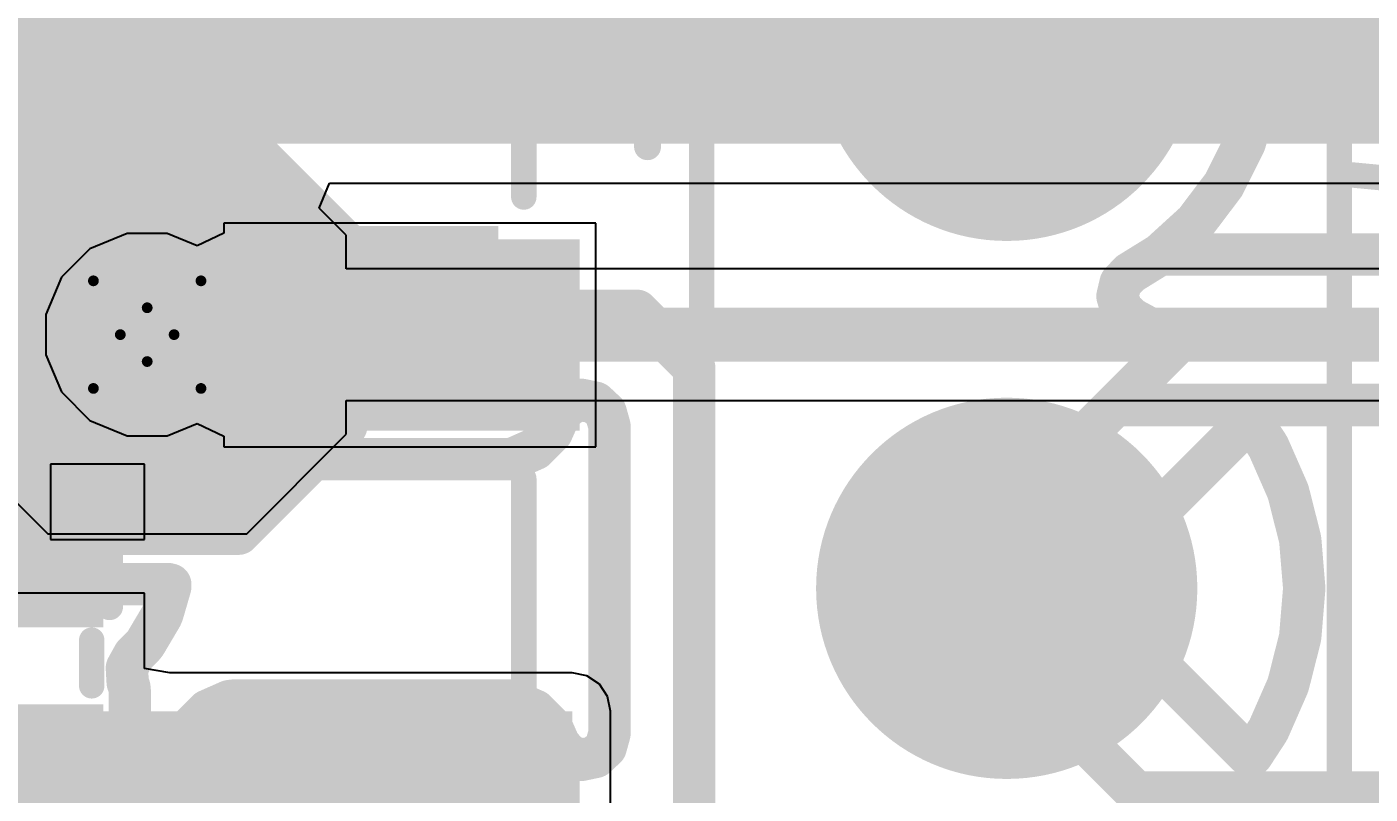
# Model space of a CAD drawing. Header units: inches. Extents: x 0 to 12.4, y -0.6 to 2.2.
# Drawn here: x 0.9006 to 1.1503, y 1.6636 to 1.8062 of the extents above; entities that cross this region are included whole.
import ezdxf

# ---------------------------------------------------------------- set-up
doc = ezdxf.new("R2010")
doc.units = ezdxf.units.IN
doc.header["$MEASUREMENT"] = 0
for name, color, linetype in [('Bottom Layer', 5, 'Continuous'), ('Bottom Overlay', 54, 'Continuous'), ('Bottom Paste', 16, 'Continuous'), ('Bottom Solder', 6, 'Continuous'), ('Dimension', 6, 'Continuous'), ('Drill Drawing', 1, 'Continuous'), ('Mechanical 4', 56, 'Continuous'), ('Top Layer', 1, 'Continuous'), ('Top Overlay', 2, 'Continuous'), ('Top Paste', 8, 'Continuous'), ('Top Solder', 216, 'Continuous'), ('Via Holes', 16, 'Continuous')]:
    doc.layers.add(name, color=color, linetype=linetype)
doc.styles.add('Arial_Bold', font='', dxfattribs={"height": 0.2})
doc.styles.get('Arial_Bold').set_extended_font_data('Arial', bold=True)

# ---------------------------------------------------------------- blocks, each defined once
blk = doc.blocks.new('SMD_4_4_5___15')
at = {"layer": 'Top Layer'}
blk.add_hatch(color=1, dxfattribs=at).paths.add_polyline_path([(0.08661415, -0.03622045), (0.14173225, -0.03622045), (0.14173225, -0.06377955), (0.08661415, -0.06377955)])
at = {"layer": 'Top Paste'}
blk.add_hatch(color=8, dxfattribs=at).paths.add_polyline_path([(0.08661415, -0.03622045), (0.14173225, -0.03622045), (0.14173225, -0.06377955), (0.08661415, -0.06377955)])
at = {"layer": 'Top Solder'}
for points in [[(0.08261415, 0.06777955), (0.14573225, 0.06777955), (0.14573225, 0.03222045), (0.08261415, 0.03222045)], [(0.08261415, -0.03222045), (0.14573225, -0.03222045), (0.14573225, -0.06777955), (0.08261415, -0.06777955)]]:
    blk.add_hatch(color=216, dxfattribs=at).paths.add_polyline_path(points)
at = {"layer": 'Top Overlay', "const_width": 0.005}
for points in [[(0.07, -0.085), (0.07, -0.1)], [(0.07, -0.1), (-0.07, -0.1)]]:
    blk.add_lwpolyline(points, dxfattribs=at)
at = {"layer": 'Top Overlay', "const_width": 0.0025}
for points in [[(0.06875, -0.085, 1), (0.07125, -0.085, 1)], [(0.06875, -0.1, 1), (0.07125, -0.1, 1)], [(0.06875, -0.1, 1), (0.07125, -0.1, 1)]]:
    blk.add_lwpolyline(points, format="xyb", close=True, dxfattribs=at)
blk = doc.blocks.new('T__________B_35')
at = {"layer": 'Bottom Layer'}
blk.add_hatch(color=5, dxfattribs=at).paths.add_polyline_path([(0.015, 0.03), (-0.015, 0.03), (-0.03, 0.015), (-0.03, -0.015), (-0.015, -0.03), (0.015, -0.03), (0.03, -0.015), (0.03, 0.015)])
at = {"layer": 'Bottom Paste'}
blk.add_hatch(color=16, dxfattribs=at).paths.add_polyline_path([(0.015, 0.03), (-0.015, 0.03), (-0.03, 0.015), (-0.03, -0.015), (-0.015, -0.03), (0.015, -0.03), (0.03, -0.015), (0.03, 0.015)])
at = {"layer": 'Bottom Solder'}
blk.add_hatch(color=6, dxfattribs=at).paths.add_polyline_path([(0.017, 0.034), (-0.017, 0.034), (-0.034, 0.017), (-0.034, -0.017), (-0.017, -0.034), (0.017, -0.034), (0.034, -0.017), (0.034, 0.017)])
at = {"layer": 'Bottom Overlay', "const_width": 0.007874}
for points in [[(-0.017, 0.037), (-0.037, 0.017)], [(0.017, 0.037), (-0.017, 0.037)], [(0.017, 0.037), (-0.017, 0.037)], [(0.037, 0.017), (0.017, 0.037)], [(-0.037, 0.017), (-0.037, -0.017)], [(0.037, 0.017), (0.037, -0.017)], [(-0.017, -0.037), (-0.037, -0.017)], [(0.037, -0.017), (0.017, -0.037)], [(0.017, -0.037), (-0.017, -0.037)], [(0.017, -0.037), (-0.017, -0.037)]]:
    blk.add_lwpolyline(points, dxfattribs=at)
at = {"layer": 'Bottom Overlay', "const_width": 0.003937}
for points in [[(-0.0189685, 0.037, 1), (-0.0150315, 0.037, 1)], [(-0.0189685, 0.037, 1), (-0.0150315, 0.037, 1)], [(-0.0189685, 0.037, 1), (-0.0150315, 0.037, 1)], [(0.0150315, 0.037, 1), (0.0189685, 0.037, 1)], [(0.0150315, 0.037, 1), (0.0189685, 0.037, 1)], [(0.0150315, 0.037, 1), (0.0189685, 0.037, 1)], [(-0.0389685, 0.017, 1), (-0.0350315, 0.017, 1)], [(-0.0389685, 0.017, 1), (-0.0350315, 0.017, 1)], [(0.0350315, 0.017, 1), (0.0389685, 0.017, 1)], [(0.0350315, 0.017, 1), (0.0389685, 0.017, 1)], [(-0.0389685, -0.017, 1), (-0.0350315, -0.017, 1)], [(-0.0389685, -0.017, 1), (-0.0350315, -0.017, 1)], [(0.0350315, -0.017, 1), (0.0389685, -0.017, 1)], [(0.0350315, -0.017, 1), (0.0389685, -0.017, 1)], [(-0.0189685, -0.037, 1), (-0.0150315, -0.037, 1)], [(-0.0189685, -0.037, 1), (-0.0150315, -0.037, 1)], [(-0.0189685, -0.037, 1), (-0.0150315, -0.037, 1)], [(0.0150315, -0.037, 1), (0.0189685, -0.037, 1)], [(0.0150315, -0.037, 1), (0.0189685, -0.037, 1)], [(0.0150315, -0.037, 1), (0.0189685, -0.037, 1)]]:
    blk.add_lwpolyline(points, format="xyb", close=True, dxfattribs=at)
blk = doc.blocks.new('C___0402_62')
at = {"layer": 'Top Layer'}
for points in [[(-0.0275, -0.0125), (-0.0275, 0.0125), (-0.0095, 0.0125), (-0.0095, -0.0125)], [(0.0095, -0.0125), (0.0095, 0.0125), (0.0275, 0.0125), (0.0275, -0.0125)]]:
    blk.add_hatch(color=1, dxfattribs=at).paths.add_polyline_path(points)
at = {"layer": 'Top Paste'}
for points in [[(-0.0275, -0.0125), (-0.0275, 0.0125), (-0.0095, 0.0125), (-0.0095, -0.0125)], [(0.0095, -0.0125), (0.0095, 0.0125), (0.0275, 0.0125), (0.0275, -0.0125)]]:
    blk.add_hatch(color=8, dxfattribs=at).paths.add_polyline_path(points)
at = {"layer": 'Top Solder'}
for points in [[(-0.0298622, -0.0148622), (-0.0298622, 0.0148622), (-0.0071378, 0.0148622), (-0.0071378, -0.0148622)], [(0.0071378, -0.0148622), (0.0071378, 0.0148622), (0.0298622, 0.0148622), (0.0298622, -0.0148622)]]:
    blk.add_hatch(color=216, dxfattribs=at).paths.add_polyline_path(points)
at = {"layer": 'Top Overlay', "const_width": 0.005}
for points in [[(-0.011, 0.016), (-0.031, 0.016)], [(-0.031, -0.016), (-0.031, 0.016)], [(0.031, 0.016), (0.011, 0.016)], [(0.031, -0.016), (0.031, 0.016)], [(-0.011, -0.016), (-0.031, -0.016)], [(0.031, -0.016), (0.011, -0.016)]]:
    blk.add_lwpolyline(points, dxfattribs=at)
at = {"layer": 'Top Overlay', "const_width": 0.0025}
for points in [[(-0.03225, 0.016, 1), (-0.02975, 0.016, 1)], [(-0.03225, 0.016, 1), (-0.02975, 0.016, 1)], [(-0.01225, 0.016, 1), (-0.00975, 0.016, 1)], [(0.00975, 0.016, 1), (0.01225, 0.016, 1)], [(0.02975, 0.016, 1), (0.03225, 0.016, 1)], [(0.02975, 0.016, 1), (0.03225, 0.016, 1)], [(-0.03225, -0.016, 1), (-0.02975, -0.016, 1)], [(-0.03225, -0.016, 1), (-0.02975, -0.016, 1)], [(-0.01225, -0.016, 1), (-0.00975, -0.016, 1)], [(0.00975, -0.016, 1), (0.01225, -0.016, 1)], [(0.02975, -0.016, 1), (0.03225, -0.016, 1)], [(0.02975, -0.016, 1), (0.03225, -0.016, 1)]]:
    blk.add_lwpolyline(points, format="xyb", close=True, dxfattribs=at)

msp = doc.modelspace()

# ---------------------------------------------------------------- hatches: boundary and pattern name
at = {"layer": 'Bottom Layer'}
h = msp.add_hatch(color=5, dxfattribs=at)
edge = h.paths.add_edge_path()
edge.add_arc((0.923, 1.749), 0.011811, 0, 360)
at = {"layer": 'Dimension'}
h = msp.add_hatch(color=6, dxfattribs=at)
edge = h.paths.add_edge_path()
edge.add_arc((1.0827698, 1.801847), 0.035433, 0, 360)
h = msp.add_hatch(color=6, dxfattribs=at)
edge = h.paths.add_edge_path()
edge.add_arc((1.0827698, 1.801847), 0.035433, 0, 360)
h = msp.add_hatch(color=6, dxfattribs=at)
edge = h.paths.add_edge_path()
edge.add_arc((0.8967462, 1.7624769), 0.011811, 0, 360)
for points in [[(0.94103755, 1.76916995), (0.98828165, 1.76916995), (0.98828165, 1.73767385), (0.94103755, 1.73767385)], [(0.94103755, 1.76916995), (0.98828165, 1.76916995), (0.98828165, 1.73767385), (0.94103755, 1.73767385)], [(0.94103755, 1.76916995), (0.98828165, 1.76916995), (0.98828165, 1.73767385), (0.94103755, 1.73767385)], [(0.94103755, 1.66916995), (0.98828165, 1.66916995), (0.98828165, 1.63767385), (0.94103755, 1.63767385)], [(0.94103755, 1.66916995), (0.98828165, 1.66916995), (0.98828165, 1.63767385), (0.94103755, 1.63767385)]]:
    msp.add_hatch(color=6, dxfattribs=at).paths.add_polyline_path(points)
h = msp.add_hatch(color=6, dxfattribs=at)
edge = h.paths.add_edge_path()
edge.add_arc((1.0827698, 1.701847), 0.035433, 0, 360)
h = msp.add_hatch(color=6, dxfattribs=at)
edge = h.paths.add_edge_path()
edge.add_arc((1.0827698, 1.701847), 0.035433, 0, 360)
h = msp.add_hatch(color=6, dxfattribs=at)
edge = h.paths.add_edge_path()
edge.add_arc((1.0827698, 1.701847), 0.035433, 0, 360)
at = {"layer": 'Top Layer'}
h = msp.add_hatch(color=1, dxfattribs=at)
edge = h.paths.add_edge_path()
edge.add_arc((0.923, 1.749), 0.011811, 0, 360)
msp.add_hatch(color=1, dxfattribs=at).paths.add_polyline_path([(0.878, 1.619), (1.002, 1.619), (1.002, 1.679), (0.878, 1.679)])
at = {"layer": 'Via Holes'}
h = msp.add_hatch(color=7, dxfattribs=at)
edge = h.paths.add_edge_path()
edge.add_arc((0.923, 1.749), 0.0059055, 0, 360)

# ---------------------------------------------------------------- linework, layer by layer
at = {"layer": 'Bottom Layer'}
for p, q in [((0.9549621, 1.7725379), (0.9568756, 1.7771573)), ((0.9568756, 1.7771573), (1.2853427, 1.7771573)), ((0.96, 1.7675), (0.9549621, 1.7725379)), ((0.96, 1.7612351), (0.96, 1.7675)), ((1.509, 1.7612351), (0.96, 1.7612351)), ((0.96, 1.7305), (0.96, 1.7367649)), ((0.96, 1.7367649), (1.5039321, 1.7367649)), ((0.886, 1.7305), (0.9045, 1.712)), ((0.9415, 1.712), (0.96, 1.7305)), ((0.9045, 1.712), (0.9415, 1.712))]:
    msp.add_line(p, q, dxfattribs=at)
for points, const_width in [([(0.8575803, 1.814), (1.304, 1.814)], 0.0590551), ([(0.923, 1.749), (1.509, 1.749)], 0.01)]:
    msp.add_lwpolyline(points, dxfattribs=dict(at, const_width=const_width))
at = {"layer": 'Bottom Layer', "const_width": 0.005}
msp.add_lwpolyline([(0.9205, 1.749, 1), (0.9255, 1.749, 1)], format="xyb", close=True, dxfattribs=at)
at = {"layer": 'Dimension', "const_width": 0.007874}
for points in [[(1.1294279, 1.8105689), (1.1302361, 1.801847)], [(0.8672187, 1.801847), (1.0827698, 1.801847)], [(1.1294279, 1.7931251), (1.1302361, 1.801847)], [(1.1270308, 1.7847002), (1.1294279, 1.7931251)], [(0.875772, 1.7860793), (0.92943, 1.7860793)], [(0.92943, 1.7860793), (0.9316463, 1.7855472)], [(0.9316463, 1.7855472), (0.9333795, 1.7840669)], [(0.9333795, 1.7840669), (0.9342517, 1.7819611)], [(1.1231265, 1.7768593), (1.1270308, 1.7847002)], [(0.9340729, 1.7796888), (0.9342517, 1.7819611)], [(0.932882, 1.7777454), (0.9340729, 1.7796888)], [(0.9314281, 1.7762915), (0.932882, 1.7777454)], [(1.1178478, 1.7698692), (1.1231265, 1.7768593)], [(0.9294699, 1.7722613), (0.9309255, 1.7755578)], [(0.9309255, 1.7755579), (0.9311082, 1.7759716)], [(0.9309255, 1.7755578), (0.9309255, 1.7755579)], [(0.9311082, 1.7759716), (0.9314279, 1.7762914)], [(0.9314279, 1.7762914), (0.9314281, 1.7762915)], [(0.929223, 1.7710759), (0.9292793, 1.7715607)], [(0.9292793, 1.7715607), (0.9293216, 1.7719254)], [(0.9293216, 1.7719254), (0.9294698, 1.772261)], [(0.9294698, 1.772261), (0.9294699, 1.7722613)], [(0.9292068, 1.7709362), (0.929223, 1.7710754)], [(0.9292068, 1.7707955), (0.9292068, 1.7709362)], [(0.9292068, 1.7707954), (0.9292068, 1.7707955)], [(0.9292068, 1.7386564), (0.9292068, 1.7707954)], [(0.929223, 1.7710754), (0.929223, 1.7710759)], [(1.1113746, 1.7639681), (1.1178478, 1.7698692)], [(1.1056704, 1.7604363), (1.1112761, 1.7639071)], [(1.1112761, 1.7639071), (1.1113746, 1.7639681)], [(1.1112761, 1.7639071), (1.157573, 1.7639071)], [(1.1112761, 1.7639071), (1.157573, 1.7639071)], [(1.1039413, 1.7585987), (1.1056704, 1.7604363)], [(1.1033607, 1.7561432), (1.1039413, 1.7585987)], [(1.1033607, 1.7561432), (1.1040836, 1.7537257)], [(0.9646596, 1.7534218), (1.0140691, 1.7534218)], [(1.0140691, 1.7534218), (1.024699, 1.7427919)], [(1.1040836, 1.7537257), (1.105917, 1.7519921)], [(1.105917, 1.7519921), (1.1128424, 1.7482443)], [(1.1029245, 1.7359211), (1.1137278, 1.7467245)], [(1.1128424, 1.7482443), (1.1131791, 1.7480243)], [(1.1131791, 1.7480243), (1.1136709, 1.7476416)], [(1.1136709, 1.7476416), (1.11399, 1.7472011)], [(1.1137278, 1.7467245), (1.11399, 1.7472011)], [(0.9056045, 1.7424628), (0.9057504, 1.7429802)], [(0.9056045, 1.7229622), (0.9056045, 1.7424628)], [(0.9057504, 1.7429802), (0.9062507, 1.7430797)], [(0.9062507, 1.7430797), (0.9066676, 1.7430036)], [(0.9066676, 1.7430036), (0.9122463, 1.7413828)], [(1.024699, 1.6345242), (1.024699, 1.7427919)], [(0.9122463, 1.7413828), (0.9128056, 1.7411407)], [(0.9128056, 1.7411407), (0.9177565, 1.7382128)], [(0.9177565, 1.7382128), (0.9182382, 1.7378392)], [(0.9182382, 1.7378392), (0.9208729, 1.7352044)], [(0.9271944, 1.7347069), (0.9286748, 1.7364401)], [(0.9286748, 1.7364401), (0.9292068, 1.7386564)], [(1.0012533, 1.7360102), (1.0037338, 1.73688)], [(1.0037338, 1.73688), (1.0063058, 1.7363374)], [(0.9208729, 1.7352044), (0.9228164, 1.7340135)], [(0.9228164, 1.7340135), (0.9250887, 1.7338346)], [(0.9250887, 1.7338346), (0.9271944, 1.7347069)], [(0.9983938, 1.731286), (0.9995835, 1.7339802)], [(0.9995835, 1.7339802), (1.0012533, 1.7360102)], [(1.0063058, 1.7363374), (1.0082236, 1.7345398)], [(1.0082236, 1.7345398), (1.0089313, 1.7320083)], [(1.0827698, 1.7157664), (1.1029245, 1.7359211)], [(1.1029245, 1.7359211), (1.157573, 1.7359211)], [(1.1029245, 1.7359211), (1.157573, 1.7359211)], [(1.0089313, 1.6748353), (1.0089313, 1.7320083)], [(1.0971437, 1.7023015), (1.127707, 1.7328649)], [(1.127707, 1.7328649), (1.1280764, 1.7330981)], [(1.1280764, 1.7330981), (1.12839, 1.732794)], [(1.12839, 1.732794), (1.1313005, 1.7283393)], [(0.9950834, 1.7277444), (0.998211, 1.730872)], [(0.998211, 1.730872), (0.9983938, 1.731286)], [(0.9278663, 1.7257238), (0.9297542, 1.727623)], [(0.9297542, 1.727623), (0.9323598, 1.7282405)], [(0.9323598, 1.7282405), (0.9341851, 1.7276297)], [(0.9341851, 1.7276297), (0.9342358, 1.7277444)], [(0.9342358, 1.7277444), (0.9379461, 1.7261061)], [(0.9910372, 1.7259578), (0.9950834, 1.7277444)], [(1.1313005, 1.7283393), (1.131492, 1.7279854)], [(1.131492, 1.7279854), (1.134999, 1.7199901)], [(0.9272641, 1.7231145), (0.9278663, 1.7257238)], [(0.9379461, 1.7261061), (0.938282, 1.7259578)], [(0.938282, 1.7259578), (0.9392712, 1.7258431)], [(0.9392712, 1.7258431), (0.9900479, 1.7258431)], [(0.9900479, 1.7258431), (0.9910372, 1.7259578)], [(0.9056045, 1.7229622), (0.9057403, 1.7224553)], [(0.9057403, 1.7224553), (0.9062472, 1.7223195)], [(0.9062472, 1.7223195), (0.9268673, 1.7223195)], [(0.9268673, 1.7223195), (0.9272995, 1.7224215)], [(0.9272641, 1.7231145), (0.9272995, 1.7224215)], [(1.134999, 1.7199901), (1.1351297, 1.7196095)], [(1.1351297, 1.7196095), (1.1372729, 1.7111461)], [(1.0723024, 1.705299), (1.0827698, 1.7157664)], [(1.1372729, 1.7111461), (1.1373392, 1.7107487)], [(1.1373392, 1.7107487), (1.1380602, 1.7020485)], [(1.0710389, 1.7031106), (1.0723024, 1.705299)], [(0.8646567, 1.7026344), (0.9268673, 1.7026344)], [(0.9258489, 1.6971735), (0.9272769, 1.7020889)], [(0.9268673, 1.7026344), (0.9272995, 1.7025324)], [(0.9272769, 1.7020889), (0.9272995, 1.7025324)], [(1.0710389, 1.701847), (1.0710389, 1.7031106)], [(1.0710389, 1.7005835), (1.0710389, 1.701847)], [(1.0710389, 1.701847), (1.0968813, 1.701847)], [(1.0710389, 1.701847), (1.0968813, 1.701847)], [(1.0968813, 1.701847), (1.0971437, 1.7023015)], [(1.0968813, 1.701847), (1.0971437, 1.7013926)], [(1.1373392, 1.6929454), (1.1380602, 1.7016456)], [(1.1380602, 1.7016456), (1.1380602, 1.7020485)], [(1.0710389, 1.7005835), (1.0723024, 1.698395)], [(1.0971437, 1.7013926), (1.127707, 1.6708292)], [(0.9226789, 1.6916634), (0.9256069, 1.6966144)], [(0.9256069, 1.6966144), (0.9258489, 1.6971735)], [(1.0723024, 1.698395), (1.1067904, 1.6639071)], [(0.9223054, 1.6911819), (0.9226789, 1.6916634)], [(1.1351297, 1.6840846), (1.1372729, 1.692548)], [(1.1372729, 1.692548), (1.1373392, 1.6929454)], [(0.9192245, 1.6870428), (0.920532, 1.6894085)], [(0.920532, 1.6894085), (0.9223054, 1.6911819)], [(0.9192245, 1.6870428), (0.9193761, 1.6843442)], [(0.9193761, 1.6843442), (0.9196876, 1.6834541)], [(1.134999, 1.683704), (1.1351297, 1.6840846)], [(0.9196876, 1.6834541), (0.9197974, 1.6822827)], [(0.9197974, 1.6821687), (0.9197974, 1.6822827)], [(0.9197974, 1.673249), (0.9197974, 1.6821687)], [(1.131492, 1.6757088), (1.134999, 1.683704)], [(0.933916, 1.6787795), (0.9342358, 1.6790992)], [(0.9342358, 1.6790992), (0.9346495, 1.6792819)], [(0.9346495, 1.6792819), (0.9346496, 1.6792819)], [(0.9346496, 1.6792819), (0.9379461, 1.6807375)], [(0.9379461, 1.6807375), (0.9379462, 1.6807376)], [(0.9379462, 1.6807376), (0.938282, 1.6808858)], [(0.938282, 1.6808858), (0.9386468, 1.6809281)], [(0.9386468, 1.6809281), (0.9386469, 1.6809281)], [(0.9386469, 1.6809281), (0.9391311, 1.6809843)], [(0.9391311, 1.6809843), (0.9391316, 1.6809843)], [(0.9391316, 1.6809843), (0.9392713, 1.6810005)], [(0.9392713, 1.6810005), (0.9394114, 1.6810006)], [(0.9394114, 1.6810006), (0.9394121, 1.6810006)], [(0.9394121, 1.6810006), (0.9899072, 1.6810006)], [(0.9899072, 1.6810006), (0.990048, 1.6810006)], [(0.990048, 1.6810006), (0.9901872, 1.6809844)], [(0.9901872, 1.6809844), (0.9901877, 1.6809844)], [(0.9901877, 1.6809844), (0.9906724, 1.6809281)], [(0.9906724, 1.6809281), (0.9910372, 1.6808858)], [(0.9910372, 1.6808858), (0.9913729, 1.6807376)], [(0.9913729, 1.6807376), (0.9913731, 1.6807375)], [(0.9913731, 1.6807375), (0.9944955, 1.6793588)], [(0.9944955, 1.6793588), (0.9950834, 1.6790992)], [(0.9950834, 1.6790992), (0.998211, 1.6759716)], [(0.9314281, 1.6762915), (0.9339159, 1.6787793)], [(0.9339159, 1.6787793), (0.933916, 1.6787795)], [(0.9294698, 1.6722611), (0.9309255, 1.6755578)], [(0.9309255, 1.6755579), (0.9311082, 1.6759716)], [(0.9309255, 1.6755578), (0.9309255, 1.6755579)], [(0.9311082, 1.6759716), (0.9314279, 1.6762914)], [(0.9314279, 1.6762914), (0.9314281, 1.6762915)], [(0.998211, 1.6759716), (0.9983937, 1.6755578)], [(0.9983937, 1.6755578), (0.9983938, 1.6755577)], [(0.9983938, 1.6755577), (0.9995835, 1.6728634)], [(1.0082236, 1.6723038), (1.0089313, 1.6748353)], [(1.1283901, 1.6709001), (1.1313004, 1.6753546)], [(1.1313004, 1.6753546), (1.131492, 1.6757088)], [(0.9197974, 1.673249), (0.9203476, 1.6709976)], [(0.928268, 1.6699393), (0.9293096, 1.6718223)], [(0.9293096, 1.6718223), (0.9293216, 1.6719254)], [(0.9293216, 1.6719254), (0.9294697, 1.6722609)], [(0.9294697, 1.6722609), (0.9294698, 1.6722611)], [(0.9995835, 1.6728634), (1.0012533, 1.6708334)], [(1.0063058, 1.6705062), (1.0082236, 1.6723038)], [(0.9203476, 1.6709976), (0.921874, 1.6692536)], [(0.921874, 1.6692536), (0.9240328, 1.6684101)], [(0.9263372, 1.6686573), (0.928268, 1.6699393)], [(1.0012533, 1.6708334), (1.0037338, 1.6699636)], [(1.0037338, 1.6699636), (1.0063058, 1.6705062)], [(1.127707, 1.6708292), (1.1280764, 1.670596)], [(1.1280764, 1.670596), (1.1283901, 1.6709001)], [(0.9240328, 1.6684101), (0.9263372, 1.6686573)], [(1.1067904, 1.6639071), (1.157573, 1.6639071)], [(1.1067904, 1.6639071), (1.157573, 1.6639071)], [(1.1067904, 1.6639071), (1.1137278, 1.6569697)]]:
    msp.add_lwpolyline(points, dxfattribs=at)
at = {"layer": 'Dimension', "const_width": 0.003937}
for points in [[(1.0808013, 1.801847, 1), (1.0847383, 1.801847, 1)], [(1.1282676, 1.801847, 1), (1.1322046, 1.801847, 1)], [(1.1282676, 1.801847, 1), (1.1322046, 1.801847, 1)], [(1.1274594, 1.7931251, 1), (1.1313964, 1.7931251, 1)], [(1.1274594, 1.7931251, 1), (1.1313964, 1.7931251, 1)], [(0.9274615, 1.7860793, 1), (0.9313985, 1.7860793, 1)], [(0.9274615, 1.7860793, 1), (0.9313985, 1.7860793, 1)], [(0.9296778, 1.7855472, 1), (0.9336148, 1.7855472, 1)], [(0.9296778, 1.7855472, 1), (0.9336148, 1.7855472, 1)], [(0.931411, 1.7840669, 1), (0.935348, 1.7840669, 1)], [(0.931411, 1.7840669, 1), (0.935348, 1.7840669, 1)], [(1.1250623, 1.7847002, 1), (1.1289993, 1.7847002, 1)], [(1.1250623, 1.7847002, 1), (1.1289993, 1.7847002, 1)], [(0.9322832, 1.7819611, 1), (0.9362202, 1.7819611, 1)], [(0.9322832, 1.7819611, 1), (0.9362202, 1.7819611, 1)], [(0.9321044, 1.7796888, 1), (0.9360414, 1.7796888, 1)], [(0.9321044, 1.7796888, 1), (0.9360414, 1.7796888, 1)], [(0.9309135, 1.7777454, 1), (0.9348505, 1.7777454, 1)], [(0.9309135, 1.7777454, 1), (0.9348505, 1.7777454, 1)], [(1.121158, 1.7768593, 1), (1.125095, 1.7768593, 1)], [(1.121158, 1.7768593, 1), (1.125095, 1.7768593, 1)], [(0.928957, 1.7755579, 1), (0.932894, 1.7755579, 1)], [(0.928957, 1.7755579, 1), (0.932894, 1.7755579, 1)], [(0.928957, 1.7755578, 1), (0.932894, 1.7755578, 1)], [(0.928957, 1.7755578, 1), (0.932894, 1.7755578, 1)], [(0.9291397, 1.7759716, 1), (0.9330767, 1.7759716, 1)], [(0.9291397, 1.7759716, 1), (0.9330767, 1.7759716, 1)], [(0.9294594, 1.7762914, 1), (0.9333964, 1.7762914, 1)], [(0.9294594, 1.7762914, 1), (0.9333964, 1.7762914, 1)], [(0.9294596, 1.7762915, 1), (0.9333966, 1.7762915, 1)], [(0.9294596, 1.7762915, 1), (0.9333966, 1.7762915, 1)], [(0.9273108, 1.7715607, 1), (0.9312478, 1.7715607, 1)], [(0.9273108, 1.7715607, 1), (0.9312478, 1.7715607, 1)], [(0.9273531, 1.7719254, 1), (0.9312901, 1.7719254, 1)], [(0.9273531, 1.7719254, 1), (0.9312901, 1.7719254, 1)], [(0.9275013, 1.772261, 1), (0.9314383, 1.772261, 1)], [(0.9275013, 1.772261, 1), (0.9314383, 1.772261, 1)], [(0.9275014, 1.7722613, 1), (0.9314384, 1.7722613, 1)], [(0.9275014, 1.7722613, 1), (0.9314384, 1.7722613, 1)], [(0.9272383, 1.7709362, 1), (0.9311753, 1.7709362, 1)], [(0.9272383, 1.7709362, 1), (0.9311753, 1.7709362, 1)], [(0.9272383, 1.7707955, 1), (0.9311753, 1.7707955, 1)], [(0.9272383, 1.7707955, 1), (0.9311753, 1.7707955, 1)], [(0.9272383, 1.7707954, 1), (0.9311753, 1.7707954, 1)], [(0.9272383, 1.7707954, 1), (0.9311753, 1.7707954, 1)], [(0.9272545, 1.7710759, 1), (0.9311915, 1.7710759, 1)], [(0.9272545, 1.7710759, 1), (0.9311915, 1.7710759, 1)], [(0.9272545, 1.7710754, 1), (0.9311915, 1.7710754, 1)], [(0.9272545, 1.7710754, 1), (0.9311915, 1.7710754, 1)], [(1.1158793, 1.7698692, 1), (1.1198163, 1.7698692, 1)], [(1.1158793, 1.7698692, 1), (1.1198163, 1.7698692, 1)], [(1.1093076, 1.7639071, 1), (1.1132446, 1.7639071, 1)], [(1.1093076, 1.7639071, 1), (1.1132446, 1.7639071, 1)], [(1.1093076, 1.7639071, 1), (1.1132446, 1.7639071, 1)], [(1.1093076, 1.7639071, 1), (1.1132446, 1.7639071, 1)], [(1.1094061, 1.7639681, 1), (1.1133431, 1.7639681, 1)], [(1.1094061, 1.7639681, 1), (1.1133431, 1.7639681, 1)], [(1.1037019, 1.7604363, 1), (1.1076389, 1.7604363, 1)], [(1.1037019, 1.7604363, 1), (1.1076389, 1.7604363, 1)], [(1.1019728, 1.7585987, 1), (1.1059098, 1.7585987, 1)], [(1.1019728, 1.7585987, 1), (1.1059098, 1.7585987, 1)], [(1.1013922, 1.7561432, 1), (1.1053292, 1.7561432, 1)], [(1.1013922, 1.7561432, 1), (1.1053292, 1.7561432, 1)], [(0.9626911, 1.7534218, 1), (0.9666281, 1.7534218, 1)], [(1.0121006, 1.7534218, 1), (1.0160376, 1.7534218, 1)], [(1.0121006, 1.7534218, 1), (1.0160376, 1.7534218, 1)], [(1.1021151, 1.7537257, 1), (1.1060521, 1.7537257, 1)], [(1.1021151, 1.7537257, 1), (1.1060521, 1.7537257, 1)], [(1.1039485, 1.7519921, 1), (1.1078855, 1.7519921, 1)], [(1.1039485, 1.7519921, 1), (1.1078855, 1.7519921, 1)], [(1.1108739, 1.7482443, 1), (1.1148109, 1.7482443, 1)], [(1.1108739, 1.7482443, 1), (1.1148109, 1.7482443, 1)], [(1.1112106, 1.7480243, 1), (1.1151476, 1.7480243, 1)], [(1.1112106, 1.7480243, 1), (1.1151476, 1.7480243, 1)], [(1.1117024, 1.7476416, 1), (1.1156394, 1.7476416, 1)], [(1.1117024, 1.7476416, 1), (1.1156394, 1.7476416, 1)], [(1.1117593, 1.7467245, 1), (1.1156963, 1.7467245, 1)], [(1.1117593, 1.7467245, 1), (1.1156963, 1.7467245, 1)], [(1.1120215, 1.7472011, 1), (1.1159585, 1.7472011, 1)], [(1.1120215, 1.7472011, 1), (1.1159585, 1.7472011, 1)], [(0.903636, 1.7424628, 1), (0.907573, 1.7424628, 1)], [(0.903636, 1.7424628, 1), (0.907573, 1.7424628, 1)], [(0.9037819, 1.7429802, 1), (0.9077189, 1.7429802, 1)], [(0.9037819, 1.7429802, 1), (0.9077189, 1.7429802, 1)], [(0.9042822, 1.7430797, 1), (0.9082192, 1.7430797, 1)], [(0.9042822, 1.7430797, 1), (0.9082192, 1.7430797, 1)], [(0.9046991, 1.7430036, 1), (0.9086361, 1.7430036, 1)], [(0.9046991, 1.7430036, 1), (0.9086361, 1.7430036, 1)], [(1.0227305, 1.7427919, 1), (1.0266675, 1.7427919, 1)], [(1.0227305, 1.7427919, 1), (1.0266675, 1.7427919, 1)], [(0.9102778, 1.7413828, 1), (0.9142148, 1.7413828, 1)], [(0.9102778, 1.7413828, 1), (0.9142148, 1.7413828, 1)], [(0.9108371, 1.7411407, 1), (0.9147741, 1.7411407, 1)], [(0.9108371, 1.7411407, 1), (0.9147741, 1.7411407, 1)], [(0.915788, 1.7382128, 1), (0.919725, 1.7382128, 1)], [(0.915788, 1.7382128, 1), (0.919725, 1.7382128, 1)], [(0.9162697, 1.7378392, 1), (0.9202067, 1.7378392, 1)], [(0.9162697, 1.7378392, 1), (0.9202067, 1.7378392, 1)], [(0.9267063, 1.7364401, 1), (0.9306433, 1.7364401, 1)], [(0.9267063, 1.7364401, 1), (0.9306433, 1.7364401, 1)], [(0.9272383, 1.7386564, 1), (0.9311753, 1.7386564, 1)], [(0.9272383, 1.7386564, 1), (0.9311753, 1.7386564, 1)], [(1.0017653, 1.73688, 1), (1.0057023, 1.73688, 1)], [(1.0017653, 1.73688, 1), (1.0057023, 1.73688, 1)], [(0.9189044, 1.7352044, 1), (0.9228414, 1.7352044, 1)], [(0.9189044, 1.7352044, 1), (0.9228414, 1.7352044, 1)], [(0.9208479, 1.7340135, 1), (0.9247849, 1.7340135, 1)], [(0.9208479, 1.7340135, 1), (0.9247849, 1.7340135, 1)], [(0.9252259, 1.7347069, 1), (0.9291629, 1.7347069, 1)], [(0.9252259, 1.7347069, 1), (0.9291629, 1.7347069, 1)], [(0.997615, 1.7339802, 1), (1.001552, 1.7339802, 1)], [(0.997615, 1.7339802, 1), (1.001552, 1.7339802, 1)], [(0.9992848, 1.7360102, 1), (1.0032218, 1.7360102, 1)], [(0.9992848, 1.7360102, 1), (1.0032218, 1.7360102, 1)], [(1.0043373, 1.7363374, 1), (1.0082743, 1.7363374, 1)], [(1.0043373, 1.7363374, 1), (1.0082743, 1.7363374, 1)], [(1.0062551, 1.7345398, 1), (1.0101921, 1.7345398, 1)], [(1.0062551, 1.7345398, 1), (1.0101921, 1.7345398, 1)], [(1.100956, 1.7359211, 1), (1.104893, 1.7359211, 1)], [(1.100956, 1.7359211, 1), (1.104893, 1.7359211, 1)], [(1.100956, 1.7359211, 1), (1.104893, 1.7359211, 1)], [(1.100956, 1.7359211, 1), (1.104893, 1.7359211, 1)], [(0.9231202, 1.7338346, 1), (0.9270572, 1.7338346, 1)], [(0.9231202, 1.7338346, 1), (0.9270572, 1.7338346, 1)], [(1.0069628, 1.7320083, 1), (1.0108998, 1.7320083, 1)], [(1.0069628, 1.7320083, 1), (1.0108998, 1.7320083, 1)], [(1.1257385, 1.7328649, 1), (1.1296755, 1.7328649, 1)], [(1.1257385, 1.7328649, 1), (1.1296755, 1.7328649, 1)], [(1.1261079, 1.7330981, 1), (1.1300449, 1.7330981, 1)], [(1.1261079, 1.7330981, 1), (1.1300449, 1.7330981, 1)], [(1.1264215, 1.732794, 1), (1.1303585, 1.732794, 1)], [(1.1264215, 1.732794, 1), (1.1303585, 1.732794, 1)], [(0.9962425, 1.730872, 1), (1.0001795, 1.730872, 1)], [(0.9962425, 1.730872, 1), (1.0001795, 1.730872, 1)], [(0.9964253, 1.731286, 1), (1.0003623, 1.731286, 1)], [(0.9964253, 1.731286, 1), (1.0003623, 1.731286, 1)], [(0.9277857, 1.727623, 1), (0.9317227, 1.727623, 1)], [(0.9277857, 1.727623, 1), (0.9317227, 1.727623, 1)], [(0.9303913, 1.7282405, 1), (0.9343283, 1.7282405, 1)], [(0.9303913, 1.7282405, 1), (0.9343283, 1.7282405, 1)], [(0.9322166, 1.7276297, 1), (0.9361536, 1.7276297, 1)], [(0.9322166, 1.7276297, 1), (0.9361536, 1.7276297, 1)], [(0.9322673, 1.7277444, 1), (0.9362043, 1.7277444, 1)], [(0.9322673, 1.7277444, 1), (0.9362043, 1.7277444, 1)], [(0.9931149, 1.7277444, 1), (0.9970519, 1.7277444, 1)], [(0.9931149, 1.7277444, 1), (0.9970519, 1.7277444, 1)], [(1.129332, 1.7283393, 1), (1.133269, 1.7283393, 1)], [(1.129332, 1.7283393, 1), (1.133269, 1.7283393, 1)], [(1.1295235, 1.7279854, 1), (1.1334605, 1.7279854, 1)], [(1.1295235, 1.7279854, 1), (1.1334605, 1.7279854, 1)], [(0.9258978, 1.7257238, 1), (0.9298348, 1.7257238, 1)], [(0.9258978, 1.7257238, 1), (0.9298348, 1.7257238, 1)], [(0.9359776, 1.7261061, 1), (0.9399146, 1.7261061, 1)], [(0.9359776, 1.7261061, 1), (0.9399146, 1.7261061, 1)], [(0.9363135, 1.7259578, 1), (0.9402505, 1.7259578, 1)], [(0.9363135, 1.7259578, 1), (0.9402505, 1.7259578, 1)], [(0.9373027, 1.7258431, 1), (0.9412397, 1.7258431, 1)], [(0.9373027, 1.7258431, 1), (0.9412397, 1.7258431, 1)], [(0.9880794, 1.7258431, 1), (0.9920164, 1.7258431, 1)], [(0.9880794, 1.7258431, 1), (0.9920164, 1.7258431, 1)], [(0.9890687, 1.7259578, 1), (0.9930057, 1.7259578, 1)], [(0.9890687, 1.7259578, 1), (0.9930057, 1.7259578, 1)], [(0.903636, 1.7229622, 1), (0.907573, 1.7229622, 1)], [(0.903636, 1.7229622, 1), (0.907573, 1.7229622, 1)], [(0.9037718, 1.7224553, 1), (0.9077088, 1.7224553, 1)], [(0.9037718, 1.7224553, 1), (0.9077088, 1.7224553, 1)], [(0.9042787, 1.7223195, 1), (0.9082157, 1.7223195, 1)], [(0.9042787, 1.7223195, 1), (0.9082157, 1.7223195, 1)], [(0.9248988, 1.7223195, 1), (0.9288358, 1.7223195, 1)], [(0.9248988, 1.7223195, 1), (0.9288358, 1.7223195, 1)], [(0.9252956, 1.7231145, 1), (0.9292326, 1.7231145, 1)], [(0.9252956, 1.7231145, 1), (0.9292326, 1.7231145, 1)], [(0.925331, 1.7224215, 1), (0.929268, 1.7224215, 1)], [(0.925331, 1.7224215, 1), (0.929268, 1.7224215, 1)], [(1.1330305, 1.7199901, 1), (1.1369675, 1.7199901, 1)], [(1.1330305, 1.7199901, 1), (1.1369675, 1.7199901, 1)], [(1.1331612, 1.7196095, 1), (1.1370982, 1.7196095, 1)], [(1.1331612, 1.7196095, 1), (1.1370982, 1.7196095, 1)], [(1.0808013, 1.7157664, 1), (1.0847383, 1.7157664, 1)], [(1.0808013, 1.7157664, 1), (1.0847383, 1.7157664, 1)], [(1.1353044, 1.7111461, 1), (1.1392414, 1.7111461, 1)], [(1.1353044, 1.7111461, 1), (1.1392414, 1.7111461, 1)], [(1.1353707, 1.7107487, 1), (1.1393077, 1.7107487, 1)], [(1.1353707, 1.7107487, 1), (1.1393077, 1.7107487, 1)], [(1.0703339, 1.705299, 1), (1.0742709, 1.705299, 1)], [(1.0703339, 1.705299, 1), (1.0742709, 1.705299, 1)], [(0.9248988, 1.7026344, 1), (0.9288358, 1.7026344, 1)], [(0.9248988, 1.7026344, 1), (0.9288358, 1.7026344, 1)], [(0.9253084, 1.7020889, 1), (0.9292454, 1.7020889, 1)], [(0.9253084, 1.7020889, 1), (0.9292454, 1.7020889, 1)], [(0.925331, 1.7025324, 1), (0.929268, 1.7025324, 1)], [(0.925331, 1.7025324, 1), (0.929268, 1.7025324, 1)], [(1.0690704, 1.7031106, 1), (1.0730074, 1.7031106, 1)], [(1.0690704, 1.7031106, 1), (1.0730074, 1.7031106, 1)], [(1.0690704, 1.701847, 1), (1.0730074, 1.701847, 1)], [(1.0690704, 1.701847, 1), (1.0730074, 1.701847, 1)], [(1.0690704, 1.701847, 1), (1.0730074, 1.701847, 1)], [(1.0690704, 1.701847, 1), (1.0730074, 1.701847, 1)], [(1.0949128, 1.701847, 1), (1.0988498, 1.701847, 1)], [(1.0949128, 1.701847, 1), (1.0988498, 1.701847, 1)], [(1.0949128, 1.701847, 1), (1.0988498, 1.701847, 1)], [(1.0949128, 1.701847, 1), (1.0988498, 1.701847, 1)], [(1.0951752, 1.7023015, 1), (1.0991122, 1.7023015, 1)], [(1.0951752, 1.7023015, 1), (1.0991122, 1.7023015, 1)], [(1.1360917, 1.7020485, 1), (1.1400287, 1.7020485, 1)], [(1.1360917, 1.7020485, 1), (1.1400287, 1.7020485, 1)], [(1.1360917, 1.7016456, 1), (1.1400287, 1.7016456, 1)], [(1.1360917, 1.7016456, 1), (1.1400287, 1.7016456, 1)], [(1.0690704, 1.7005835, 1), (1.0730074, 1.7005835, 1)], [(1.0690704, 1.7005835, 1), (1.0730074, 1.7005835, 1)], [(1.0951752, 1.7013926, 1), (1.0991122, 1.7013926, 1)], [(1.0951752, 1.7013926, 1), (1.0991122, 1.7013926, 1)], [(0.9236384, 1.6966144, 1), (0.9275754, 1.6966144, 1)], [(0.9236384, 1.6966144, 1), (0.9275754, 1.6966144, 1)], [(0.9238804, 1.6971735, 1), (0.9278174, 1.6971735, 1)], [(0.9238804, 1.6971735, 1), (0.9278174, 1.6971735, 1)], [(1.0703339, 1.698395, 1), (1.0742709, 1.698395, 1)], [(1.0703339, 1.698395, 1), (1.0742709, 1.698395, 1)], [(0.9207104, 1.6916634, 1), (0.9246474, 1.6916634, 1)], [(0.9207104, 1.6916634, 1), (0.9246474, 1.6916634, 1)], [(1.1353044, 1.692548, 1), (1.1392414, 1.692548, 1)], [(1.1353044, 1.692548, 1), (1.1392414, 1.692548, 1)], [(1.1353707, 1.6929454, 1), (1.1393077, 1.6929454, 1)], [(1.1353707, 1.6929454, 1), (1.1393077, 1.6929454, 1)], [(0.9185635, 1.6894085, 1), (0.9225005, 1.6894085, 1)], [(0.9185635, 1.6894085, 1), (0.9225005, 1.6894085, 1)], [(0.9203369, 1.6911819, 1), (0.9242739, 1.6911819, 1)], [(0.9203369, 1.6911819, 1), (0.9242739, 1.6911819, 1)], [(0.917256, 1.6870428, 1), (0.921193, 1.6870428, 1)], [(0.917256, 1.6870428, 1), (0.921193, 1.6870428, 1)], [(0.9174076, 1.6843442, 1), (0.9213446, 1.6843442, 1)], [(0.9174076, 1.6843442, 1), (0.9213446, 1.6843442, 1)], [(1.1331612, 1.6840846, 1), (1.1370982, 1.6840846, 1)], [(1.1331612, 1.6840846, 1), (1.1370982, 1.6840846, 1)], [(0.9177191, 1.6834541, 1), (0.9216561, 1.6834541, 1)], [(0.9177191, 1.6834541, 1), (0.9216561, 1.6834541, 1)], [(0.9178289, 1.6822827, 1), (0.9217659, 1.6822827, 1)], [(0.9178289, 1.6822827, 1), (0.9217659, 1.6822827, 1)], [(0.9178289, 1.6821687, 1), (0.9217659, 1.6821687, 1)], [(0.9178289, 1.6821687, 1), (0.9217659, 1.6821687, 1)], [(1.1330305, 1.683704, 1), (1.1369675, 1.683704, 1)], [(1.1330305, 1.683704, 1), (1.1369675, 1.683704, 1)], [(0.9322673, 1.6790992, 1), (0.9362043, 1.6790992, 1)], [(0.9322673, 1.6790992, 1), (0.9362043, 1.6790992, 1)], [(0.932681, 1.6792819, 1), (0.936618, 1.6792819, 1)], [(0.932681, 1.6792819, 1), (0.936618, 1.6792819, 1)], [(0.9326811, 1.6792819, 1), (0.9366181, 1.6792819, 1)], [(0.9326811, 1.6792819, 1), (0.9366181, 1.6792819, 1)], [(0.9359776, 1.6807375, 1), (0.9399146, 1.6807375, 1)], [(0.9359776, 1.6807375, 1), (0.9399146, 1.6807375, 1)], [(0.9359777, 1.6807376, 1), (0.9399147, 1.6807376, 1)], [(0.9359777, 1.6807376, 1), (0.9399147, 1.6807376, 1)], [(0.9363135, 1.6808858, 1), (0.9402505, 1.6808858, 1)], [(0.9363135, 1.6808858, 1), (0.9402505, 1.6808858, 1)], [(0.9366783, 1.6809281, 1), (0.9406153, 1.6809281, 1)], [(0.9366783, 1.6809281, 1), (0.9406153, 1.6809281, 1)], [(0.9366784, 1.6809281, 1), (0.9406154, 1.6809281, 1)], [(0.9366784, 1.6809281, 1), (0.9406154, 1.6809281, 1)], [(0.9371626, 1.6809843, 1), (0.9410996, 1.6809843, 1)], [(0.9371626, 1.6809843, 1), (0.9410996, 1.6809843, 1)], [(0.9371631, 1.6809843, 1), (0.9411001, 1.6809843, 1)], [(0.9371631, 1.6809843, 1), (0.9411001, 1.6809843, 1)], [(0.9373028, 1.6810005, 1), (0.9412398, 1.6810005, 1)], [(0.9373028, 1.6810005, 1), (0.9412398, 1.6810005, 1)], [(0.9374429, 1.6810006, 1), (0.9413799, 1.6810006, 1)], [(0.9374429, 1.6810006, 1), (0.9413799, 1.6810006, 1)], [(0.9374436, 1.6810006, 1), (0.9413806, 1.6810006, 1)], [(0.9374436, 1.6810006, 1), (0.9413806, 1.6810006, 1)], [(0.9879387, 1.6810006, 1), (0.9918757, 1.6810006, 1)], [(0.9879387, 1.6810006, 1), (0.9918757, 1.6810006, 1)], [(0.9880795, 1.6810006, 1), (0.9920165, 1.6810006, 1)], [(0.9880795, 1.6810006, 1), (0.9920165, 1.6810006, 1)], [(0.9882187, 1.6809844, 1), (0.9921557, 1.6809844, 1)], [(0.9882187, 1.6809844, 1), (0.9921557, 1.6809844, 1)], [(0.9882192, 1.6809844, 1), (0.9921562, 1.6809844, 1)], [(0.9882192, 1.6809844, 1), (0.9921562, 1.6809844, 1)], [(0.9887039, 1.6809281, 1), (0.9926409, 1.6809281, 1)], [(0.9887039, 1.6809281, 1), (0.9926409, 1.6809281, 1)], [(0.9890687, 1.6808858, 1), (0.9930057, 1.6808858, 1)], [(0.9890687, 1.6808858, 1), (0.9930057, 1.6808858, 1)], [(0.9894044, 1.6807376, 1), (0.9933414, 1.6807376, 1)], [(0.9894044, 1.6807376, 1), (0.9933414, 1.6807376, 1)], [(0.9894046, 1.6807375, 1), (0.9933416, 1.6807375, 1)], [(0.9894046, 1.6807375, 1), (0.9933416, 1.6807375, 1)], [(0.992527, 1.6793588, 1), (0.996464, 1.6793588, 1)], [(0.992527, 1.6793588, 1), (0.996464, 1.6793588, 1)], [(0.9931149, 1.6790992, 1), (0.9970519, 1.6790992, 1)], [(0.9931149, 1.6790992, 1), (0.9970519, 1.6790992, 1)], [(0.9319474, 1.6787793, 1), (0.9358844, 1.6787793, 1)], [(0.9319474, 1.6787793, 1), (0.9358844, 1.6787793, 1)], [(0.9319475, 1.6787795, 1), (0.9358845, 1.6787795, 1)], [(0.9319475, 1.6787795, 1), (0.9358845, 1.6787795, 1)], [(0.928957, 1.6755579, 1), (0.932894, 1.6755579, 1)], [(0.928957, 1.6755579, 1), (0.932894, 1.6755579, 1)], [(0.928957, 1.6755578, 1), (0.932894, 1.6755578, 1)], [(0.928957, 1.6755578, 1), (0.932894, 1.6755578, 1)], [(0.9291397, 1.6759716, 1), (0.9330767, 1.6759716, 1)], [(0.9291397, 1.6759716, 1), (0.9330767, 1.6759716, 1)], [(0.9294594, 1.6762914, 1), (0.9333964, 1.6762914, 1)], [(0.9294594, 1.6762914, 1), (0.9333964, 1.6762914, 1)], [(0.9294596, 1.6762915, 1), (0.9333966, 1.6762915, 1)], [(0.9294596, 1.6762915, 1), (0.9333966, 1.6762915, 1)], [(0.9962425, 1.6759716, 1), (1.0001795, 1.6759716, 1)], [(0.9962425, 1.6759716, 1), (1.0001795, 1.6759716, 1)], [(0.9964252, 1.6755578, 1), (1.0003622, 1.6755578, 1)], [(0.9964252, 1.6755578, 1), (1.0003622, 1.6755578, 1)], [(0.9964253, 1.6755577, 1), (1.0003623, 1.6755577, 1)], [(0.9964253, 1.6755577, 1), (1.0003623, 1.6755577, 1)], [(1.0069628, 1.6748353, 1), (1.0108998, 1.6748353, 1)], [(1.0069628, 1.6748353, 1), (1.0108998, 1.6748353, 1)], [(1.1293319, 1.6753546, 1), (1.1332689, 1.6753546, 1)], [(1.1293319, 1.6753546, 1), (1.1332689, 1.6753546, 1)], [(1.1295235, 1.6757088, 1), (1.1334605, 1.6757088, 1)], [(1.1295235, 1.6757088, 1), (1.1334605, 1.6757088, 1)], [(0.9178289, 1.673249, 1), (0.9217659, 1.673249, 1)], [(0.9178289, 1.673249, 1), (0.9217659, 1.673249, 1)], [(0.9273411, 1.6718223, 1), (0.9312781, 1.6718223, 1)], [(0.9273411, 1.6718223, 1), (0.9312781, 1.6718223, 1)], [(0.9273531, 1.6719254, 1), (0.9312901, 1.6719254, 1)], [(0.9273531, 1.6719254, 1), (0.9312901, 1.6719254, 1)], [(0.9275012, 1.6722609, 1), (0.9314382, 1.6722609, 1)], [(0.9275012, 1.6722609, 1), (0.9314382, 1.6722609, 1)], [(0.9275013, 1.6722611, 1), (0.9314383, 1.6722611, 1)], [(0.9275013, 1.6722611, 1), (0.9314383, 1.6722611, 1)], [(0.997615, 1.6728634, 1), (1.001552, 1.6728634, 1)], [(0.997615, 1.6728634, 1), (1.001552, 1.6728634, 1)], [(1.0062551, 1.6723038, 1), (1.0101921, 1.6723038, 1)], [(1.0062551, 1.6723038, 1), (1.0101921, 1.6723038, 1)], [(0.9183791, 1.6709976, 1), (0.9223161, 1.6709976, 1)], [(0.9183791, 1.6709976, 1), (0.9223161, 1.6709976, 1)], [(0.9199055, 1.6692536, 1), (0.9238425, 1.6692536, 1)], [(0.9199055, 1.6692536, 1), (0.9238425, 1.6692536, 1)], [(0.9262995, 1.6699393, 1), (0.9302365, 1.6699393, 1)], [(0.9262995, 1.6699393, 1), (0.9302365, 1.6699393, 1)], [(0.9992848, 1.6708334, 1), (1.0032218, 1.6708334, 1)], [(0.9992848, 1.6708334, 1), (1.0032218, 1.6708334, 1)], [(1.0017653, 1.6699636, 1), (1.0057023, 1.6699636, 1)], [(1.0017653, 1.6699636, 1), (1.0057023, 1.6699636, 1)], [(1.0043373, 1.6705062, 1), (1.0082743, 1.6705062, 1)], [(1.0043373, 1.6705062, 1), (1.0082743, 1.6705062, 1)], [(1.1257385, 1.6708292, 1), (1.1296755, 1.6708292, 1)], [(1.1257385, 1.6708292, 1), (1.1296755, 1.6708292, 1)], [(1.1261079, 1.670596, 1), (1.1300449, 1.670596, 1)], [(1.1261079, 1.670596, 1), (1.1300449, 1.670596, 1)], [(1.1264216, 1.6709001, 1), (1.1303586, 1.6709001, 1)], [(1.1264216, 1.6709001, 1), (1.1303586, 1.6709001, 1)], [(0.9220643, 1.6684101, 1), (0.9260013, 1.6684101, 1)], [(0.9220643, 1.6684101, 1), (0.9260013, 1.6684101, 1)], [(0.9243687, 1.6686573, 1), (0.9283057, 1.6686573, 1)], [(0.9243687, 1.6686573, 1), (0.9283057, 1.6686573, 1)], [(1.1048219, 1.6639071, 1), (1.1087589, 1.6639071, 1)], [(1.1048219, 1.6639071, 1), (1.1087589, 1.6639071, 1)], [(1.1048219, 1.6639071, 1), (1.1087589, 1.6639071, 1)], [(1.1048219, 1.6639071, 1), (1.1087589, 1.6639071, 1)]]:
    msp.add_lwpolyline(points, format="xyb", close=True, dxfattribs=at)
at = {"layer": 'Drill Drawing', "const_width": 0.002}
for points in [[(0.913, 1.759), (0.923, 1.754)], [(0.913, 1.759), (0.918, 1.749)], [(0.923, 1.754), (0.933, 1.759)], [(0.928, 1.749), (0.933, 1.759)], [(0.913, 1.739), (0.918, 1.749)], [(0.928, 1.749), (0.933, 1.739)], [(0.913, 1.739), (0.923, 1.744)], [(0.923, 1.744), (0.933, 1.739)]]:
    msp.add_lwpolyline(points, dxfattribs=at)
at = {"layer": 'Drill Drawing', "const_width": 0.001}
for points in [[(0.9125, 1.759, 1), (0.9135, 1.759, 1)], [(0.9125, 1.759, 1), (0.9135, 1.759, 1)], [(0.9325, 1.759, 1), (0.9335, 1.759, 1)], [(0.9325, 1.759, 1), (0.9335, 1.759, 1)], [(0.9225, 1.754, 1), (0.9235, 1.754, 1)], [(0.9225, 1.754, 1), (0.9235, 1.754, 1)], [(0.9175, 1.749, 1), (0.9185, 1.749, 1)], [(0.9175, 1.749, 1), (0.9185, 1.749, 1)], [(0.9275, 1.749, 1), (0.9285, 1.749, 1)], [(0.9275, 1.749, 1), (0.9285, 1.749, 1)], [(0.9225, 1.744, 1), (0.9235, 1.744, 1)], [(0.9225, 1.744, 1), (0.9235, 1.744, 1)], [(0.9125, 1.739, 1), (0.9135, 1.739, 1)], [(0.9125, 1.739, 1), (0.9135, 1.739, 1)], [(0.9325, 1.739, 1), (0.9335, 1.739, 1)], [(0.9325, 1.739, 1), (0.9335, 1.739, 1)]]:
    msp.add_lwpolyline(points, format="xyb", close=True, dxfattribs=at)
at = {"layer": 'Mechanical 4', "const_width": 0.0047244}
for points in [[(1.0260787, 1.7985983), (1.0398582, 1.7985983)], [(1.0260787, 1.6962361), (1.0260787, 1.7985983)], [(1.1311968, 1.7985983), (1.1445827, 1.7985983)], [(1.1445827, 1.5982046), (1.1445827, 1.7985983)], [(0.9930079, 1.7883621), (1.1780472, 1.7883621)], [(0.9930079, 1.7745826), (0.9930079, 1.7883621)], [(0.9930079, 1.6734015), (0.9930079, 1.7222204)], [(0.9126929, 1.6837229), (0.9126929, 1.6922139)]]:
    msp.add_lwpolyline(points, dxfattribs=at)
at = {"layer": 'Mechanical 4', "const_width": 0.0023622}
for points in [[(1.0248976, 1.7985983, 1), (1.0272598, 1.7985983, 1)], [(1.0248976, 1.7985983, 1), (1.0272598, 1.7985983, 1)], [(1.0386771, 1.7985983, 1), (1.0410393, 1.7985983, 1)], [(1.1300157, 1.7985983, 1), (1.1323779, 1.7985983, 1)], [(1.1434016, 1.7985983, 1), (1.1457638, 1.7985983, 1)], [(1.1434016, 1.7985983, 1), (1.1457638, 1.7985983, 1)], [(0.9918268, 1.7883621, 1), (0.994189, 1.7883621, 1)], [(0.9918268, 1.7883621, 1), (0.994189, 1.7883621, 1)], [(1.1434013, 1.7789132, 1), (1.1457635, 1.7789132, 1)], [(0.9918268, 1.7745826, 1), (0.994189, 1.7745826, 1)], [(0.9918268, 1.7222204, 1), (0.994189, 1.7222204, 1)], [(1.0248976, 1.6962361, 1), (1.0272598, 1.6962361, 1)], [(0.9115118, 1.6922139, 1), (0.913874, 1.6922139, 1)], [(0.9115118, 1.6837229, 1), (0.913874, 1.6837229, 1)], [(0.9918268, 1.6734015, 1), (0.994189, 1.6734015, 1)]]:
    msp.add_lwpolyline(points, format="xyb", close=True, dxfattribs=at)
at = {"layer": 'Mechanical 4', "const_width": 0.0047244}
msp.add_lwpolyline([(1.1445824, 1.7789132, -0.9531215932955485), (1.1446508, 1.6135625)], format="xyb", dxfattribs=at)
at = {"layer": 'Top Layer'}
for p, q in [((0.9372757, 1.76786), (0.9322756, 1.7655188)), ((1.0063937, 1.7697086), (0.9372757, 1.7697086)), ((0.9372757, 1.7697086), (0.9372757, 1.76786)), ((1.0063937, 1.7281496), (1.0063937, 1.7697086)), ((0.9192583, 1.767811), (0.9123444, 1.7649472)), ((0.9267417, 1.767811), (0.9192583, 1.767811)), ((0.9322756, 1.7655188), (0.9267417, 1.767811)), ((0.9123444, 1.7649472), (0.9070528, 1.7596556)), ((0.9070528, 1.7596556), (0.904189, 1.7527417)), ((0.904189, 1.7527417), (0.904189, 1.7452583)), ((0.904189, 1.7452583), (0.9070528, 1.7383444)), ((0.9070528, 1.7383444), (0.9123444, 1.7330528)), ((0.9123444, 1.7330528), (0.9192583, 1.730189)), ((0.9267417, 1.730189), (0.9322756, 1.7324812)), ((0.9322756, 1.7324812), (0.9372757, 1.73014)), ((0.9192583, 1.730189), (0.9267417, 1.730189)), ((0.9372757, 1.73014), (0.9372757, 1.7281496)), ((0.9372757, 1.7281496), (1.0063937, 1.7281496)), ((0.9225079, 1.7249291), (0.9050079, 1.7249291)), ((0.9050079, 1.7249291), (0.9050079, 1.7109291)), ((0.9225079, 1.7109291), (0.9225079, 1.7249291)), ((0.9050079, 1.7109291), (0.9225079, 1.7109291)), ((0.9225079, 1.7009291), (0.8775079, 1.7009291)), ((0.9225079, 1.6911372), (0.9225079, 1.7009291)), ((0.922508, 1.6869292), (0.9225079, 1.6911372)), ((0.9271799, 1.6861371), (0.922508, 1.6869292)), ((1.002, 1.6861371), (0.9271799, 1.6861371)), ((1.0047312, 1.6855938), (1.002, 1.6861371)), ((1.0070467, 1.6840467), (1.0047312, 1.6855938)), ((1.0085938, 1.6817312), (1.0070467, 1.6840467)), ((1.0091371, 1.679), (1.0085938, 1.6817312)), ((1.0091371, 1.619), (1.0091371, 1.679))]:
    msp.add_line(p, q, dxfattribs=at)
at = {"layer": 'Top Layer', "const_width": 0.01}
for points in [[(0.923, 1.749), (0.9230355, 1.7489645)], [(0.9230355, 1.7489645), (0.9717993, 1.7489645)], [(0.9717993, 1.7489645), (0.9718347, 1.7489291)]]:
    msp.add_lwpolyline(points, dxfattribs=at)
at = {"layer": 'Top Layer', "const_width": 0.005}
for points in [[(0.9205, 1.749, 1), (0.9255, 1.749, 1)], [(0.9205355, 1.7489645, 1), (0.9255355, 1.7489645, 1)], [(0.9205355, 1.7489645, 1), (0.9255355, 1.7489645, 1)], [(0.9692993, 1.7489645, 1), (0.9742993, 1.7489645, 1)], [(0.9692993, 1.7489645, 1), (0.9742993, 1.7489645, 1)], [(0.9693347, 1.7489291, 1), (0.9743347, 1.7489291, 1)]]:
    msp.add_lwpolyline(points, format="xyb", close=True, dxfattribs=at)

# ---------------------------------------------------------------- block references
for name, p, rotation in [('SMD_4_4_5___15', (1.0860079, 1.6989291), 180), ('T__________B_35', (0.923, 1.749), 180), ('C___0402_62', (0.9000079, 1.6874291), 270)]:
    msp.add_blockref(name, p, dxfattribs=dict(rotation=rotation))

# ---------------------------------------------------------------- texts
at = {"layer": 'Bottom Overlay', "style": 'Arial_Bold', "text_generation_flag": 2}
msp.add_text('ESP_3V3', height=0.0393701, rotation=360, dxfattribs=at).set_placement((1.266, 1.8002654))

doc.saveas('drawing.dxf')
